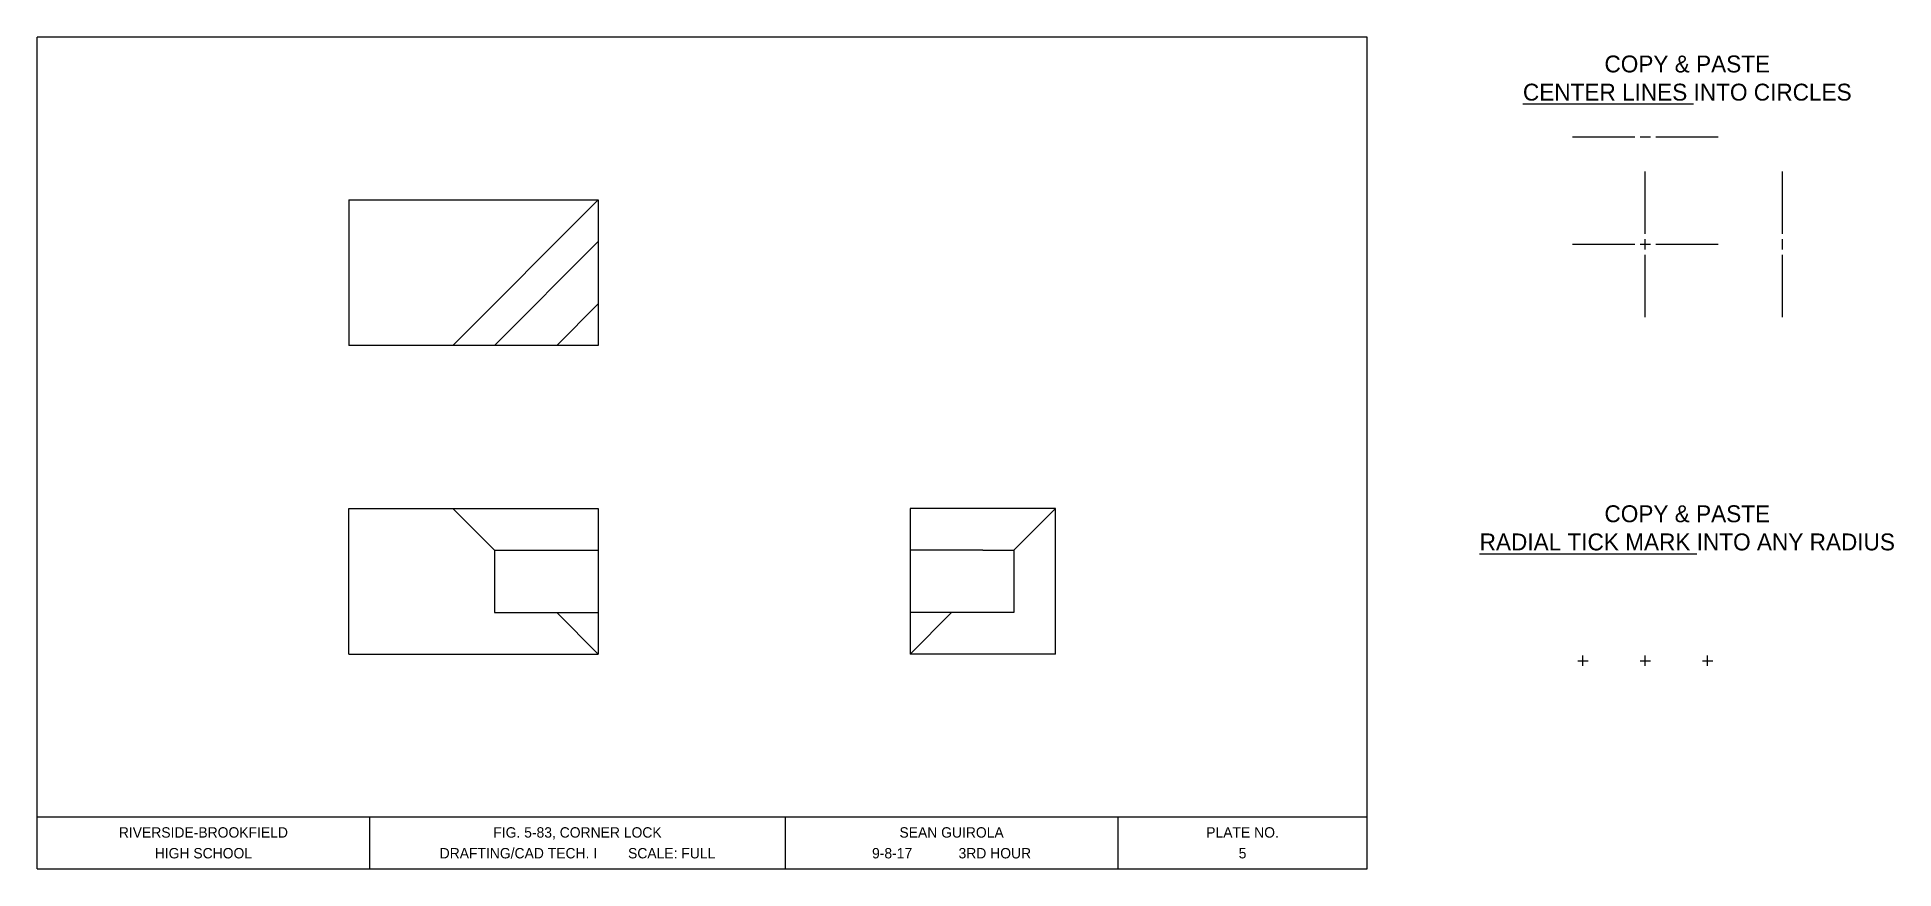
# Model space of a CAD drawing. Header units: inches. Extents: x 0 to 22.3, y 0 to 10.
import ezdxf
from ezdxf.enums import TextEntityAlignment as Align

# ---------------------------------------------------------------- set-up
doc = ezdxf.new("R2010")
doc.units = ezdxf.units.IN
doc.header["$MEASUREMENT"] = 0
for name, color, linetype in [('Boarder Line', 7, 'Continuous'), ('Center Lines', 1, 'Continuous'), ('Title Block', 6, 'Continuous')]:
    doc.layers.add(name, color=color, linetype=linetype)

msp = doc.modelspace()

# ---------------------------------------------------------------- linework, layer by layer
for p, q in [((0, 0), (0, 10)), ((3.75, 8.042), (6.75, 8.042)), ((3.75, 8.042), (3.75, 6.292)), ((6.75, 8.042), (5, 6.292)), ((6.75, 8.042), (6.75, 6.292)), ((5.5, 6.292), (6.75, 7.542)), ((6.25, 6.292), (6.75, 6.792)), ((6.75, 6.292), (3.75, 6.292)), ((3.75, 2.583), (3.75, 4.333)), ((3.75, 4.333), (6.75, 4.333)), ((5.5, 3.833), (5, 4.333)), ((6.75, 4.333), (6.75, 2.583)), ((12.25, 4.333), (10.5, 4.333)), ((10.5, 4.333), (10.5, 2.583)), ((12.25, 4.333), (11.75, 3.833)), ((12.25, 2.583), (12.25, 4.333)), ((5.5, 3.833), (6.75, 3.833)), ((5.5, 3.833), (5.5, 3.083)), ((11.375, 3.833), (10.5, 3.833)), ((11.375, 3.833), (11.75, 3.833)), ((11.75, 3.833), (11.75, 3.083)), ((5.5, 3.083), (6.75, 3.083)), ((6.75, 2.583), (6.25, 3.083)), ((11.375, 3.083), (10.5, 3.083)), ((11, 3.083), (10.5, 2.583)), ((11.75, 3.083), (11.375, 3.083)), ((3.75, 2.583), (6.75, 2.583)), ((12.25, 2.583), (10.5, 2.583))]:
    msp.add_line(p, q)
at = {"layer": 'Boarder Line'}
for p, q in [((16, 10), (0, 10)), ((16, 0), (16, 10)), ((0, 0.625), (16, 0.625)), ((4, 0.625), (4, 0)), ((9, 0.625), (9, 0)), ((13, 0.625), (13, 0)), ((0, 0), (16, 0))]:
    msp.add_line(p, q, dxfattribs=at)
at = {"layer": 'Center Lines'}
for p, q in [((18.47, 8.802), (19.22, 8.802)), ((19.283, 8.802), (19.408, 8.802)), ((19.47, 8.802), (20.22, 8.802)), ((19.345, 7.634), (19.345, 8.384)), ((20.997, 7.634), (20.997, 8.384)), ((18.47, 7.509), (19.22, 7.509)), ((19.283, 7.509), (19.408, 7.509)), ((19.345, 7.446), (19.345, 7.571)), ((19.345, 6.634), (19.345, 7.384)), ((19.47, 7.509), (20.22, 7.509)), ((20.997, 7.446), (20.997, 7.571)), ((20.997, 6.634), (20.997, 7.384)), ((18.533, 2.501), (18.658, 2.501)), ((18.595, 2.439), (18.595, 2.564)), ((19.283, 2.501), (19.408, 2.501)), ((19.345, 2.439), (19.345, 2.564)), ((20.033, 2.501), (20.158, 2.501)), ((20.095, 2.439), (20.095, 2.564))]:
    msp.add_line(p, q, dxfattribs=at)

# ---------------------------------------------------------------- texts
msp.add_text('XX', height=0.00125).set_placement((3.998, 0.624), align=Align.MIDDLE_CENTER)
at = {"layer": 'Center Lines', "char_height": 0.20313, "attachment_point": 1}
for s, insert in [('\\pxqc;COPY & PASTE \\P{\\LCENTER LINES} INTO CIRCLES', (17.323, 9.779)), ('\\pxqc;COPY & PASTE \\P{\\LRADIAL TICK MARK} INTO ANY RADIUS', (17.323, 4.371))]:
    msp.add_mtext_dynamic_manual_height_columns(s, width=5.0539, gutter_width=0.625, heights=[0], dxfattribs=dict(at, insert=insert))
at = {"layer": 'Title Block'}
for s, height, p in [('RIVERSIDE-BROOKFIELD', 0.125, (2, 0.438)), ('FIG. 5-83, CORNER LOCK', 0.125, (6.5, 0.438)), ('SEAN GUIROLA', 0.125, (11, 0.438)), ('PLATE NO.', 0.125, (14.5, 0.438)), ('HIGH SCHOOL', 0.125, (2, 0.188)), ('DRAFTING/CAD TECH. I        SCALE: FULL', 0.125, (6.5, 0.188)), ('9-8-17            3RD HOUR', 0.125, (11, 0.188)), ('5', 0.125, (14.5, 0.188)), ('007', 0.0000781, (1.771, 0.187))]:
    msp.add_text(s, height=height, dxfattribs=at).set_placement(p, align=Align.MIDDLE_CENTER)

doc.saveas('drawing.dxf')
